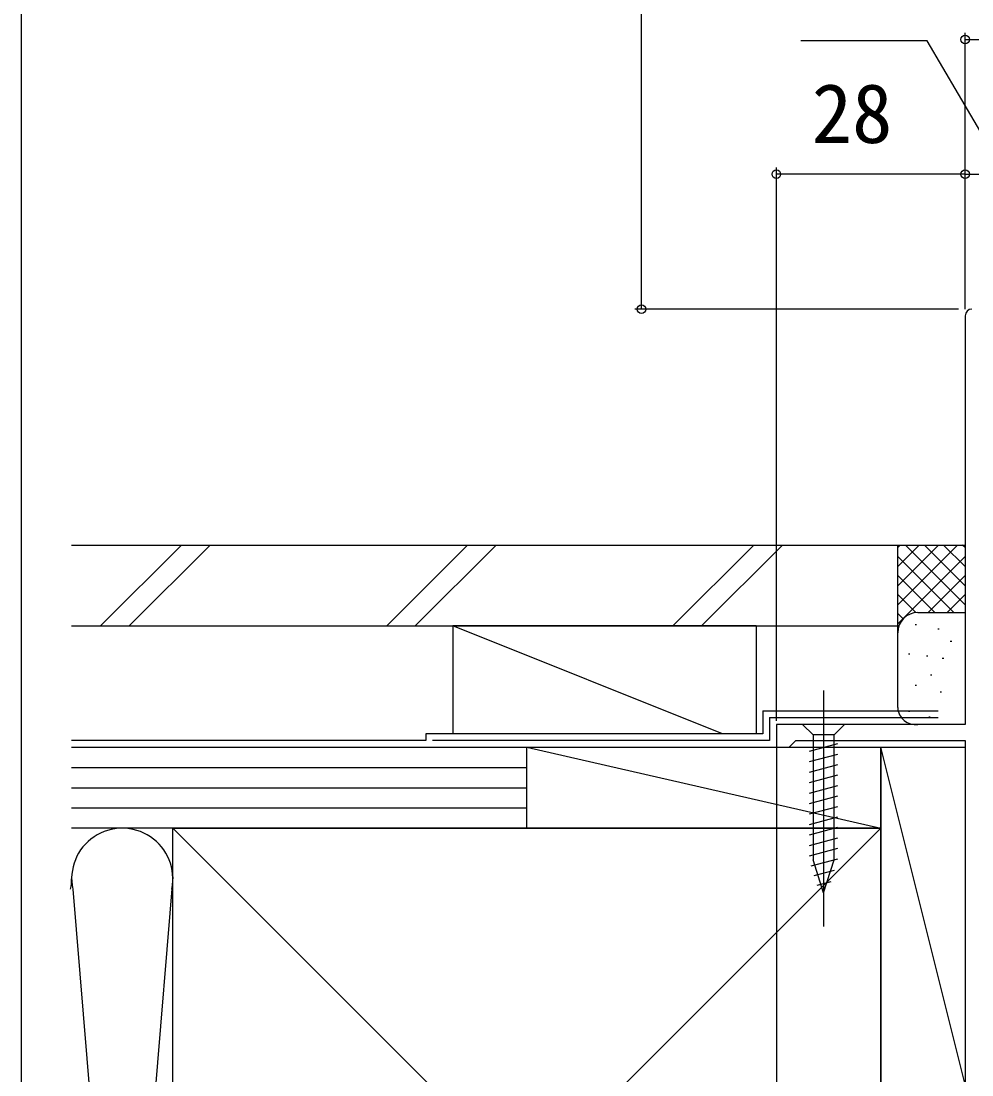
# Model space of a CAD drawing. Units: millimetres, scale not verified. Extents: x -525 to 525, y -783 to 778.
# Drawn here: x -525 to -384, y -449.3 to -293 of the extents above; entities that cross this region are included whole.
import ezdxf
from ezdxf.enums import TextEntityAlignment as Align

# ---------------------------------------------------------------- set-up
doc = ezdxf.new("R2010")
doc.units = ezdxf.units.MM
doc.header["$LTSCALE"] = 4
for name, color, linetype in [('0-3_YKK_11', 7, 'Continuous'), ('0-6_YKK_13', 4, 'Continuous'), ('0-8_YKK_D', 6, 'Continuous'), ('0-9_YKK_ZWAK', 7, 'Continuous'), ('0-A_YSS_K', 3, 'Continuous'), ('0-B_YSS_KE', 3, 'Continuous')]:
    doc.layers.add(name, color=color, linetype=linetype)
doc.styles.add('ＭＳ ゴシック', font='')
doc.styles.get('ＭＳ ゴシック').set_extended_font_data('MS Gothic')

msp = doc.modelspace()

# ---------------------------------------------------------------- linework, layer by layer
at = {"layer": '0-3_YKK_11'}
msp.add_lwpolyline([(-385, -336.7), (-385, -397.3), (-413, -397.3), (-413, -400.7), (-411.1, -400.7), (-410.6, -400.2), (-410.1, -399.7), (-385, -399.7), (-385, -450.7), (-380.758, -450.7), (-380.575, -450.58), (-380.025, -450.58), (-379.842, -450.7), (-377.2, -450.7)], dxfattribs=at)
msp.add_arc((-384, -336.7), 1, 90.00001, 179.99999, dxfattribs=at)
at = {"layer": '0-6_YKK_13'}
for p, q in [((-406, -392.3), (-406, -427.3)), ((-402.9, -397.3), (-409.1, -397.3)), ((-409.1, -397.3), (-407.55, -398.85)), ((-402.9, -397.3), (-404.45, -398.85)), ((-408.1, -401.276), (-403.9, -400.151)), ((-407.55, -398.85), (-407.55, -417.384)), ((-404.45, -398.85), (-407.55, -398.85)), ((-404.45, -417.384), (-404.45, -398.85)), ((-408.1, -402.829), (-403.9, -401.704)), ((-408.1, -404.382), (-403.9, -403.257)), ((-408.1, -405.935), (-403.9, -404.81)), ((-408.1, -407.488), (-403.9, -406.363)), ((-408.1, -409.041), (-403.9, -407.916)), ((-408.1, -410.594), (-403.9, -409.469)), ((-408.1, -412.147), (-403.9, -411.021)), ((-408.1, -413.7), (-403.9, -412.574)), ((-408.1, -415.253), (-403.9, -414.127)), ((-408.1, -416.806), (-403.9, -415.68)), ((-407.841, -418.289), (-403.9, -417.233)), ((-406, -422.3), (-407.55, -417.384)), ((-407.39, -419.721), (-404.354, -418.908)), ((-406, -422.3), (-404.45, -417.384)), ((-406.938, -421.153), (-404.888, -420.604))]:
    msp.add_line(p, q, dxfattribs=at)
at = {"layer": '0-8_YKK_D'}
for p, q in [((-433, -335.7), (-433, -112.2)), ((-385, -335.7), (-385, -294.7)), ((-385, -295.7), (-329, -295.7)), ((-413, -396.8), (-413, -314.7)), ((-385, -315.7), (-413, -315.7)), ((-385, -335.7), (-385, -314.7)), ((-385, -335.7), (-385, -314.7)), ((-385, -315.7), (-373, -315.7)), ((-386, -335.7), (-434, -335.7)), ((-413, -400.685), (-413, -694.8))]:
    msp.add_line(p, q, dxfattribs=at)
msp.add_lwpolyline([(-379, -315.7), (-390.636, -295.898), (-409.364, -295.898)], dxfattribs=at)
for centre in [(-385, -295.7), (-413, -315.7), (-385, -315.7), (-385, -315.7), (-433, -335.7)]:
    msp.add_circle(centre, 0.637, dxfattribs=at)
at = {"layer": '0-9_YKK_ZWAK'}
msp.add_line((-525, 747.3), (-525, -782.7), dxfattribs=at)
at = {"layer": '0-A_YSS_K'}
for p, q in [((-513.206, -382.7), (-501.206, -370.7)), ((-508.963, -382.7), (-496.963, -370.7)), ((-470.779, -382.7), (-458.779, -370.7)), ((-466.537, -382.7), (-454.537, -370.7)), ((-428.353, -382.7), (-416.353, -370.7)), ((-424.11, -382.7), (-412.11, -370.7)), ((-395, -370.7), (-385, -370.7)), ((-395, -383.7), (-395, -370.7)), ((-386.142, -370.7), (-395, -379.558)), ((-388.971, -370.7), (-395, -376.729)), ((-391.799, -370.7), (-395, -373.901)), ((-394.627, -370.7), (-395, -371.073)), ((-385, -379.558), (-393.858, -370.7)), ((-385, -376.729), (-391.029, -370.7)), ((-385, -373.901), (-388.201, -370.7)), ((-385, -371.073), (-385.373, -370.7)), ((-385, -372.386), (-395, -382.386)), ((-386.686, -380.7), (-395, -372.386)), ((-389.515, -380.7), (-395, -375.215)), ((-385, -375.215), (-390.485, -380.7)), ((-392.325, -380.718), (-395, -378.043)), ((-385, -378.043), (-387.675, -380.718)), ((-394.205, -381.666), (-395, -380.872)), ((-392, -380.7), (-385, -380.7)), ((-421, -398.7), (-461, -382.7)), ((-461, -382.7), (-461, -398.7)), ((-416, -382.7), (-461, -382.7)), ((-416, -382.7), (-416, -398.7)), ((-392.195, -382.528), (-392.395, -382.528)), ((-395, -394.8), (-395, -383.7)), ((-388.857, -383.195), (-389.057, -383.195)), ((-387.001, -385.026), (-387.201, -385.026)), ((-393.196, -386.867), (-393.396, -386.867)), ((-390.526, -387.201), (-390.726, -387.201)), ((-388.189, -387.535), (-388.389, -387.535)), ((-389.923, -389.994), (-390.123, -389.994)), ((-392.195, -391.541), (-392.395, -391.541)), ((-388.523, -392.542), (-388.723, -392.542)), ((-393.196, -395.382), (-393.396, -395.382)), ((-390.192, -396.214), (-390.392, -396.214)), ((-385.3, -397.3), (-392, -397.3)), ((-517.5, -400.7), (-450, -400.7)), ((-461, -400.7), (-416, -400.7)), ((-450, -412.7), (-450, -400.7)), ((-450, -400.7), (-397.5, -412.7)), ((-385, -450.7), (-397.5, -400.7)), ((-517.5, -403.7), (-450, -403.7)), ((-517.5, -406.7), (-450, -406.7)), ((-517.5, -409.7), (-450, -409.7)), ((-502.5, -412.7), (-517.5, -412.7)), ((-450, -412.7), (-517.5, -412.7)), ((-397.5, -517.7), (-502.5, -412.7)), ((-397.5, -412.7), (-502.5, -517.7)), ((-502.506, -419.894), (-509.842, -508.668)), ((-517.342, -421.732), (-510, -510.581))]:
    msp.add_line(p, q, dxfattribs=at)
for points in [[(-450, -412.7), (-450, -400.7), (-397.5, -400.7), (-397.5, -412.7)], [(-397.5, -450.7), (-397.5, -400.7), (-385, -400.7), (-385, -450.7)]]:
    msp.add_lwpolyline(points, close=True, dxfattribs=at)
for centre, radius, start, end in [((-392, -383.7), 3, 90, 180), ((-392.392, -394.721), 2.609, 181.73764, 278.65122), ((-510, -420.2), 7.5, 348.21621, 191.78332), ((-525, -420.2), 7.5, 348.21621, 0.08401)]:
    msp.add_arc(centre, radius, start, end, dxfattribs=at)
at = {"layer": '0-B_YSS_KE'}
for p, q in [((-517.5, -370.7), (-395, -370.7)), ((-395, -382.7), (-395, -370.7)), ((-517.5, -382.7), (-395, -382.7)), ((-415, -395.3), (-389, -395.3)), ((-414, -396.3), (-389, -396.3)), ((-465, -399.7), (-517.5, -399.7)), ((-465, -398.7), (-465, -399.7)), ((-502.5, -426.665), (-502.5, -412.7)), ((-502.5, -517.7), (-502.5, -420.2))]:
    msp.add_line(p, q, dxfattribs=at)
for points in [[(-415, -395.3), (-415, -398.7), (-465, -398.7)], [(-414, -396.3), (-414, -399.7), (-464, -399.7)], [(-502.5, -412.7), (-397.5, -412.7), (-397.5, -517.7), (-502.5, -517.7)]]:
    msp.add_lwpolyline(points, dxfattribs=at)

# ---------------------------------------------------------------- texts
at = {"layer": '0-8_YKK_D', "style": 'ＭＳ ゴシック'}
msp.add_text('28', height=8.798, dxfattribs=at).set_placement((-407.761, -313.7), align=Align.BOTTOM_LEFT)

doc.saveas('drawing.dxf')
